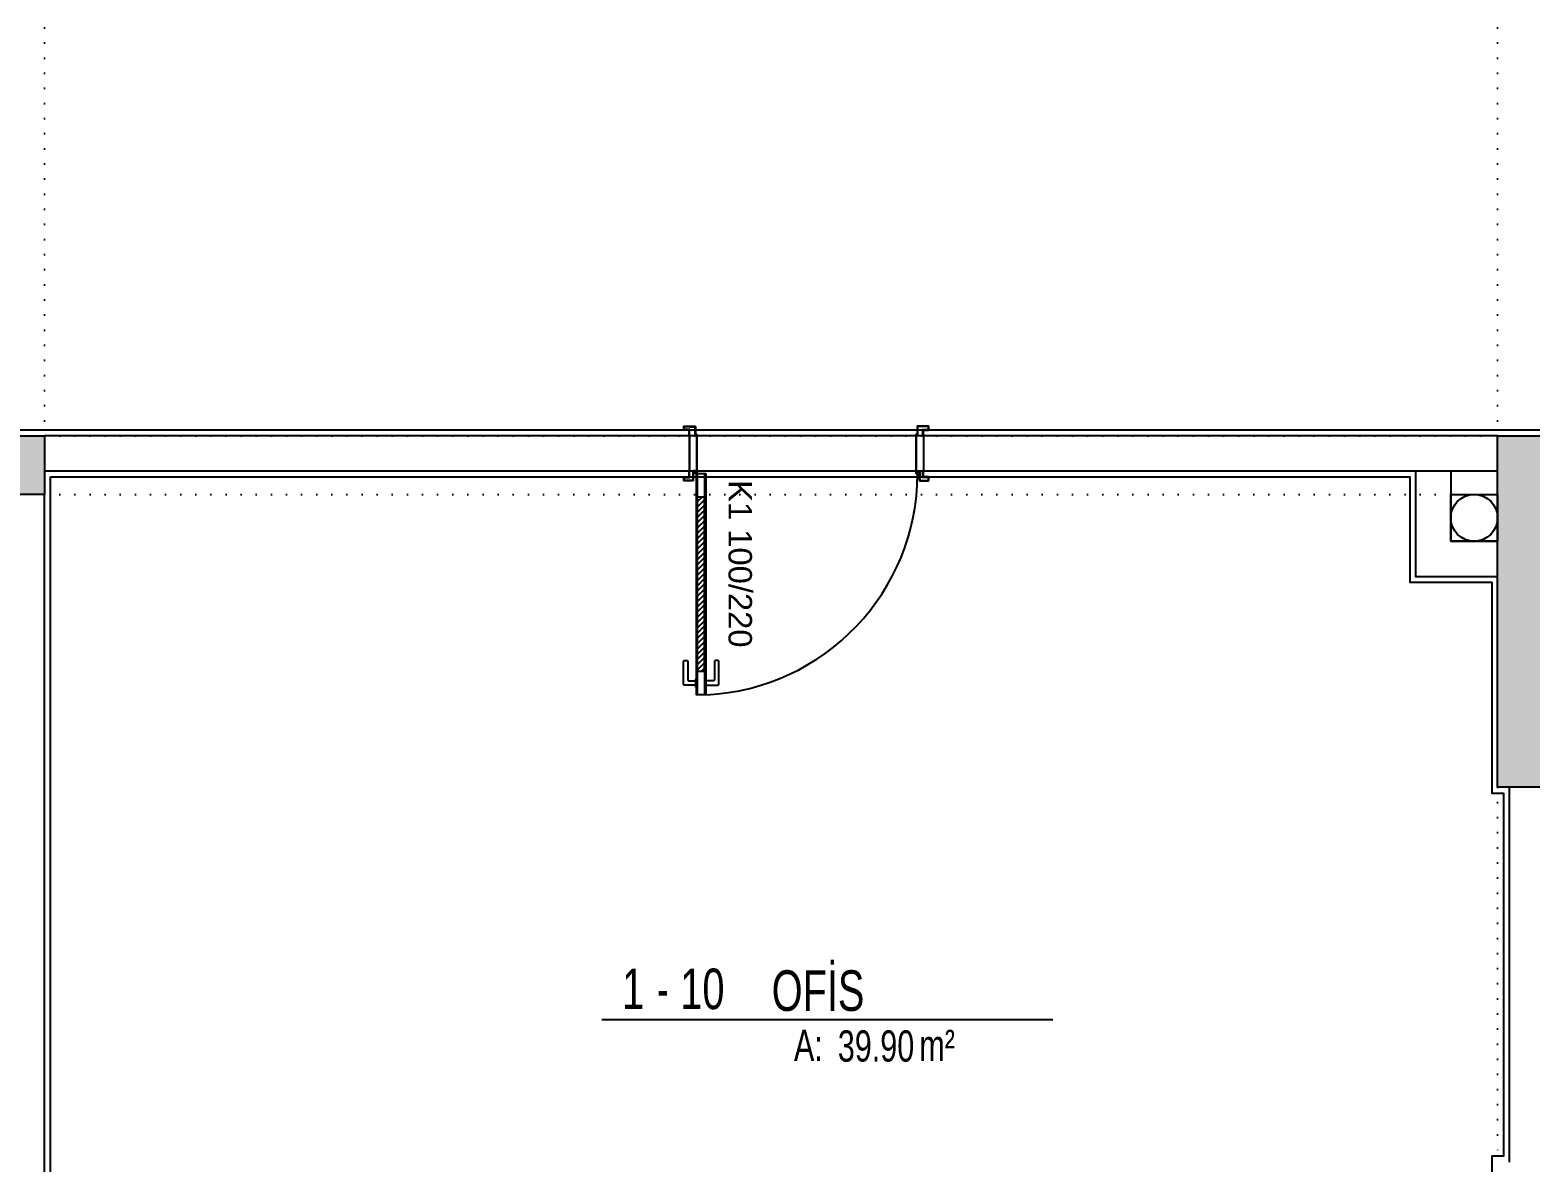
# Model space of a CAD drawing. Header units: inches. Extents: x 21 to 32698, y 13 to 3712.
# Drawn here: x 9990 to 10631, y 1352 to 1835 of the extents above; entities that cross this region are included whole.
import ezdxf
from ezdxf.enums import TextEntityAlignment as Align

# ---------------------------------------------------------------- set-up
doc = ezdxf.new("R2010")
doc.units = ezdxf.units.IN
doc.header["$MEASUREMENT"] = 0
doc.set_wipeout_variables(frame=1)
doc.linetypes.add('DOT', pattern=[6.35, 0, -6.35])
for name, color, linetype, lineweight in [('Z_MİM_-KM-AREA-IDEN', 8, 'Continuous', 25), ('Z_MİM_-KM-BEAM-RAY', 8, 'DOT', 25), ('Z_MİM_-KM-DOOR', 8, 'Continuous', 25), ('Z_MİM_-KM-DOOR-1', 8, 'Continuous', 25), ('Z_MİM_-KM-DOOR-FRAM', 8, 'Continuous', 25), ('Z_MİM_-KM-DOOR-IDEN', 8, 'Continuous', 25), ('Z_MİM_-KM-PATTERN-00', 8, 'Continuous', 25), ('Z_MİM_-KM-PATTERN-STRC', 8, 'Continuous', 25), ('Z_MİM_-KM-SHAFT', 8, 'Continuous', 25), ('Z_MİM_-KM-STRC-CONCRETE', 8, 'Continuous', 25), ('Z_MİM_-KM-WALL', 8, 'Continuous', 25), ('Z_MİM_-KM-WALL-PLASTER', 8, 'Continuous', 25)]:
    doc.layers.add(name, color=color, linetype=linetype, lineweight=lineweight)
doc.styles.add('Arial_4', font='arial.ttf', dxfattribs={"height": 10})
doc.styles.add('MAH', font='arial.ttf', dxfattribs={"width": 0.8, "height": 17.5})
doc.styles.add('STYLE1', font='arial.ttf', dxfattribs={"height": 1})

# ---------------------------------------------------------------- blocks, each defined once
blk = doc.blocks.new('*U292')
at = {"layer": 'Z_MİM_-KM-PATTERN-00'}
h = blk.add_hatch(dxfattribs=at)
h.set_pattern_fill('ANSI31', color=256, scale=0.5, style=0)
h.set_pattern_definition([(45, (0, 0), (-1.122532, 1.122532), [])])
h.paths.add_polyline_path([(-6.6, 11.1), (-6.6, 85.48), (-3.6, 85.48), (-3.6, 11.1)])
at = {"layer": 'Z_MİM_-KM-DOOR-1'}
for p, q in [((-7.1, 92.21), (-7.28, 92.21)), ((-7.28, 92.21), (-7.28, 88.75)), ((-3.1, 92.21), (-2.92, 92.21)), ((-2.92, 92.21), (-2.92, 88.75)), ((-7.28, 88.75), (-7.1, 88.75)), ((-6.6, 85.48), (-6.6, 11.1)), ((-3.6, 85.48), (-3.6, 11.1)), ((-2.92, 88.75), (-3.1, 88.75))]:
    blk.add_line(p, q, dxfattribs=at)
for points in [[(-7.28, 91.39), (-12.29, 91.39, 0.414214), (-12.65, 91.03), (-12.65, 81.29, 0.414214), (-12.29, 80.92), (-11.2, 80.92, 0.414214), (-10.83, 81.29), (-10.83, 89.21, -0.414214), (-10.47, 89.57), (-7.28, 89.57)], [(-2.92, 91.39), (2, 91.39, -0.414214), (2.36, 91.03), (2.36, 81.29, -0.414214), (2, 80.92), (0.91, 80.92, -0.414214), (0.54, 81.29), (0.54, 89.21, 0.414214), (0.18, 89.57), (-2.92, 89.57)]]:
    blk.add_lwpolyline(points, format="xyb", dxfattribs=at)
blk.add_lwpolyline([(-3.6, 95.48), (-3.6, 85.48), (-6.6, 85.48), (-6.6, 95.48)], close=True, dxfattribs=at)
blk.add_wipeout([(-100, 3.5), (-100, -18.5), (-0.2, -18.7), (-0.2, 3.7)])
for points in [[(-7.1, 1.1), (-7.1, 95.48), (-3.1, 95.48), (-3.1, 1.1)], [(-3.6, 11.1), (-3.6, 1.1), (-6.6, 1.1), (-6.6, 11.1)]]:
    blk.add_lwpolyline(points, close=True, dxfattribs=at)
for points in [[(-100, -15), (-100, -17.5), (-102, -17.5, 0.414214), (-102.3, -17.8), (-102.3, -18.9, 0.414214), (-102, -19.2), (-97.6, -19.2, 0.414214), (-97.3, -18.9), (-97.3, -15.7), (-96.95, -15.7, 0.414214), (-96.7, -15.45), (-96.7, 0.9, 0.414214), (-96.9, 1.1), (-97.48, 1.1, 0.458526), (-97.58, 0.99), (-97.47, 0.21, -0.458526), (-97.57, 0.1), (-98.1, 0.1, -0.414214), (-98.2, 0.2), (-98.2, 3.9, 0.414214), (-98.5, 4.2), (-102, 4.2, 0.414214), (-102.3, 3.9), (-102.3, 2.8, 0.414214), (-102, 2.5), (-101.2, 2.5), (-100, 2.5), (-100, 0), (-100, 0)], [(-99.8, -15), (-99.8, -17.7), (-102, -17.7, 0.414214), (-102.1, -17.8), (-102.1, -18.9, 0.414214), (-102, -19), (-97.6, -19, 0.414214), (-97.5, -18.9), (-97.5, -15.5), (-96.95, -15.5, 0.414214), (-96.9, -15.45), (-96.9, 0.9), (-97.37, 0.9), (-97.27, 0.24, -0.458526), (-97.57, -0.1), (-98.1, -0.1, -0.414214), (-98.4, 0.2), (-98.4, 3.9, 0.414214), (-98.5, 4), (-102, 4, 0.414214), (-102.1, 3.9), (-102.1, 2.8, 0.414214), (-102, 2.7), (-101.2, 2.7), (-99.8, 2.7), (-99.8, 0)], [(0, -15), (0, -17.5), (2, -17.5, -0.414214), (2.3, -17.8), (2.3, -18.9, -0.414214), (2, -19.2), (-2.4, -19.2, -0.414214), (-2.7, -18.9), (-2.7, -15.7), (-3.05, -15.7, -0.414214), (-3.3, -15.45), (-3.3, 0.9, -0.414214), (-3.1, 1.1), (-2.52, 1.1, -0.458526), (-2.42, 0.99), (-2.53, 0.21, 0.458526), (-2.43, 0.1), (-1.9, 0.1, 0.414214), (-1.8, 0.2), (-1.8, 3.9, -0.414214), (-1.5, 4.2), (2, 4.2, -0.414214), (2.3, 3.9), (2.3, 2.8, -0.414214), (2, 2.5), (1.2, 2.5), (0, 2.5), (0, 0), (0, 0)], [(-0.2, -15), (-0.2, -17.7), (2, -17.7, -0.414214), (2.1, -17.8), (2.1, -18.9, -0.414214), (2, -19), (-2.4, -19, -0.414214), (-2.5, -18.9), (-2.5, -15.5), (-3.05, -15.5, -0.414214), (-3.1, -15.45), (-3.1, 0.9), (-2.63, 0.9), (-2.73, 0.24, 0.458526), (-2.43, -0.1), (-1.9, -0.1, 0.414214), (-1.6, 0.2), (-1.6, 3.9, -0.414214), (-1.5, 4), (2, 4, -0.414214), (2.1, 3.9), (2.1, 2.8, -0.414214), (2, 2.7), (1.2, 2.7), (-0.2, 2.7), (-0.2, 0)]]:
    blk.add_lwpolyline(points, format="xyb", dxfattribs=at)
at = {"layer": 'Z_MİM_-KM-DOOR-FRAM', "ltscale": 0.2}
blk.add_arc((-2.92, 1.03), 94.56, 92.83092, 179.85948, dxfattribs=at)
at = {"layer": 'Z_MİM_-KM-WALL'}
for p, q in [((-100, -15), (-100, 0)), ((0, -15), (0, 0))]:
    blk.add_line(p, q, dxfattribs=at)
at = {"layer": 'Z_MİM_-KM-DOOR-IDEN', "color": 7, "insert": (-26.82, 3.88), "char_height": 10, "width": 99.9901, "attachment_point": 1, "rotation": 90, "style": 'STYLE1'}
blk.add_mtext('K1 100/220', dxfattribs=at)
blk = doc.blocks.new('-KM_Baca_20_20')
at = {"layer": 'Z_MİM_-KM-SHAFT'}
blk.add_lwpolyline([(7744.12, 1199.75), (7764.12, 1199.75), (7764.12, 1179.75), (7744.12, 1179.75)], close=True, dxfattribs=at)
blk.add_circle((7754.12, 1189.75), 10, dxfattribs=at)
blk = doc.blocks.new('-KM_Kolon-1K')
at = {"layer": 'Z_MİM_-KM-PATTERN-STRC'}
for points in [[(515, 680), (665, 680), (665, 655), (515, 655)], [(1285, 680), (1310, 680), (1310, 530), (1285, 530)]]:
    blk.add_hatch(color=256, dxfattribs=at).paths.add_polyline_path(points, flags=0)
at = {"layer": 'Z_MİM_-KM-STRC-CONCRETE'}
for points in [[(515, 680), (665, 680), (665, 655), (515, 655)], [(1285, 680), (1310, 680), (1310, 530), (1285, 530)]]:
    blk.add_lwpolyline(points, close=True, dxfattribs=at)
blk = doc.blocks.new('-KM_Kiriş İzi-1K')
at = {"layer": 'Z_MİM_-KM-BEAM-RAY'}
for p, q in [((665, 880), (665, 680)), ((1285, 880), (1285, 680)), ((665, 680), (1285, 680)), ((665, 655), (1285, 655)), ((665, 655), (665, 45)), ((1285, 530), (1285, 370))]:
    blk.add_line(p, q, dxfattribs=at)
blk = doc.blocks.new('*U121')
blk.add_line((0, 0), (192.45, 0))
at = {"color": 7, "style": 'MAH', "width": 0.6}
blk.add_text('-', height=17.07, dxfattribs=at).set_placement((25.99, 13.11), align=Align.MIDDLE_CENTER)
at = {"color": 7, "style": 'Arial_4', "width": 0.7}
for s, p in [('A:', (81.91, -17.69)), ('m² ', (135.42, -17.69))]:
    blk.add_text(s, height=13.333, dxfattribs=at).set_placement(p)
for tag, p in [('K', (8.57, 13.11)), ('00', (33.43, 13.11)), ('MAHALADI', (72.42, 12.35))]:
    blk.add_attdef(tag, text='', height=17.33, dxfattribs=at).set_placement(p, align=Align.MIDDLE_LEFT)
blk.add_attdef('27.00', text='', height=13.33, dxfattribs=at).set_placement((133.25, -11.29), align=Align.MIDDLE_RIGHT)

msp = doc.modelspace()

# ---------------------------------------------------------------- linework, layer by layer
at = {"layer": 'Z_MİM_-KM-WALL'}
for p, q in [((9996.71, 1027.08), (9996.71, 1637.08)), ((10621.71, 1512.08), (10621.71, 1352.08))]:
    msp.add_line(p, q, dxfattribs=at)
for points in [[(10581.71, 1647.08), (10581.71, 1602.08), (10616.71, 1602.08)], [(10596.71, 1647.08), (10596.71, 1617.08), (10616.71, 1617.08)]]:
    msp.add_lwpolyline(points, dxfattribs=at)

# ---------------------------------------------------------------- block references
at = {"layer": 'Z_MİM_-KM-AREA-IDEN'}
msp.add_blockref('*U121', (10234.54, 1412.91), dxfattribs=at).add_auto_attribs({'27.00': '39.90', '00': '10', 'K': '1', 'MAHALADI': 'OFİS'})
at = {"layer": 'Z_MİM_-KM-DOOR', "ltscale": 1.5, "rotation": 180}
msp.add_blockref('*U292', (10271.71, 1647.08), dxfattribs=at)
at = {"layer": 'Z_MİM_-KM-SHAFT'}
msp.add_blockref('-KM_Baca_20_20', (2852.59, 437.34), dxfattribs=at)

# ---------------------------------------------------------------- next in the draw order: linework, layer by layer
at = {"layer": 'Z_MİM_-KM-WALL'}
for p, q in [((10616.71, 1662.08), (9996.71, 1662.08)), ((10616.71, 1647.08), (9996.71, 1647.08))]:
    msp.add_line(p, q, dxfattribs=at)
at = {"layer": 'Z_MİM_-KM-WALL-PLASTER'}
msp.add_lwpolyline([(10644.21, 1352.09), (10644.21, 1664.58), (9036.52, 1664.58)], dxfattribs=at)
msp.add_lwpolyline([(9999.21, 1644.58), (10579.21, 1644.58), (10579.21, 1599.58), (10614.21, 1599.58), (10614.21, 1509.58), (10619.21, 1509.58), (10619.21, 1354.58), (10614.21, 1354.58), (10614.21, 1004.58), (9999.21, 1004.58)], close=True, dxfattribs=at)

# ---------------------------------------------------------------- next in the draw order: block references
at = {"layer": 'Z_MİM_-KM-BEAM-RAY'}
msp.add_blockref('-KM_Kiriş İzi-1K', (9331.71, 982.08), dxfattribs=at)
at = {"layer": 'Z_MİM_-KM-STRC-CONCRETE'}
msp.add_blockref('-KM_Kolon-1K', (9331.71, 982.08), dxfattribs=at)

doc.saveas('drawing.dxf')
